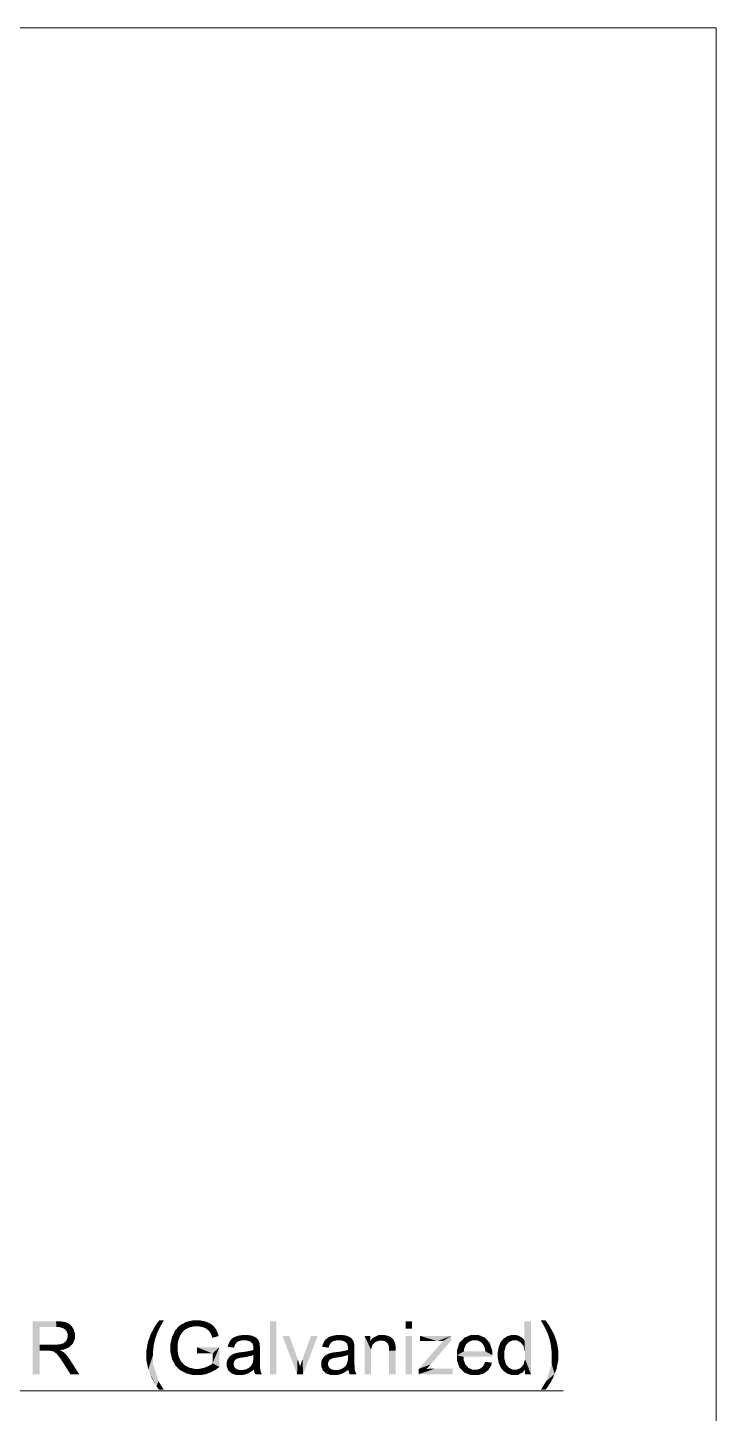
# Model space of a CAD drawing. Header units: millimetres. Extents: x 2 to 579, y 1 to 405.
# Drawn here: x 207.63 to 218.86, y 131.09 to 153.69 of the extents above; entities that cross this region are included whole.
import ezdxf

# ---------------------------------------------------------------- set-up
doc = ezdxf.new("R2010")
doc.units = ezdxf.units.MM
doc.linetypes.add('XKITLINE00', pattern=[0])
doc.layers.add('LinkedObject', color=7, linetype='Continuous', lineweight=0)

# ---------------------------------------------------------------- blocks, each defined once
blk = doc.blocks.new('*A4')
at = {"layer": 'LinkedObject'}
for points in [[(207.828, 132.209), (207.714, 131.726), (207.714, 132.59)], [(207.714, 132.59), (207.828, 132.495), (207.828, 132.209)], [(208.101, 132.495), (207.714, 132.59), (208.096, 132.59)], [(207.828, 132.495), (207.714, 132.59), (208.101, 132.495)], [(208.096, 132.59), (208.149, 132.495), (208.101, 132.495)], [(208.241, 132.578), (208.096, 132.59), (208.154, 132.59)], [(208.271, 132.567), (208.096, 132.59), (208.241, 132.578)], [(208.219, 132.475), (208.096, 132.59), (208.271, 132.567)], [(208.149, 132.495), (208.096, 132.59), (208.219, 132.475)], [(208.271, 132.567), (208.241, 132.455), (208.219, 132.475)], [(208.301, 132.555), (208.241, 132.455), (208.271, 132.567)], [(208.241, 132.455), (208.301, 132.555), (208.263, 132.436)], [(208.263, 132.436), (208.301, 132.555), (208.367, 132.484)], [(208.367, 132.484), (208.286, 132.385), (208.263, 132.436)], [(208.385, 132.455), (208.286, 132.385), (208.367, 132.484)], [(208.367, 132.484), (208.301, 132.555), (208.349, 132.514)], [(209.759, 132.429), (209.64, 132.381), (209.722, 132.53)], [(209.818, 132.542), (209.722, 132.53), (209.778, 132.604)], [(209.771, 132.455), (209.722, 132.53), (209.818, 132.542)], [(209.759, 132.429), (209.722, 132.53), (209.771, 132.455)], [(209.818, 132.542), (209.778, 132.604), (209.854, 132.604)], [(210.165, 132.551), (210.014, 132.389), (210.116, 132.525)], [(210.23, 132.471), (210.014, 132.389), (210.165, 132.551)], [(210.116, 132.525), (210.014, 132.389), (210.04, 132.444)], [(210.183, 132.44), (210.014, 132.389), (210.23, 132.471)], [(210.329, 132.605), (210.165, 132.551), (210.215, 132.578)], [(210.355, 132.507), (210.165, 132.551), (210.329, 132.605)], [(210.165, 132.551), (210.258, 132.483), (210.23, 132.471)], [(210.258, 132.483), (210.165, 132.551), (210.287, 132.495)], [(210.287, 132.495), (210.165, 132.551), (210.355, 132.507)], [(210.394, 132.507), (210.329, 132.605), (210.393, 132.605)], [(210.355, 132.507), (210.329, 132.605), (210.394, 132.507)], [(210.393, 132.605), (210.426, 132.507), (210.394, 132.507)], [(210.44, 132.605), (210.426, 132.507), (210.393, 132.605)], [(210.426, 132.507), (210.44, 132.605), (210.486, 132.496)], [(210.563, 132.574), (210.44, 132.605), (210.525, 132.589)], [(210.486, 132.496), (210.44, 132.605), (210.563, 132.574)], [(210.486, 132.496), (210.563, 132.574), (210.513, 132.484)], [(210.563, 132.574), (210.54, 132.473), (210.513, 132.484)], [(210.54, 132.473), (210.563, 132.574), (210.581, 132.443)], [(210.66, 132.517), (210.563, 132.574), (210.601, 132.559)], [(210.682, 132.49), (210.563, 132.574), (210.66, 132.517)], [(210.581, 132.443), (210.563, 132.574), (210.682, 132.49)], [(210.581, 132.443), (210.682, 132.49), (210.595, 132.424)], [(210.682, 132.49), (210.61, 132.405), (210.595, 132.424)], [(210.61, 132.405), (210.682, 132.49), (210.634, 132.353)], [(210.634, 132.353), (210.682, 132.49), (210.736, 132.392)], [(210.736, 132.392), (210.682, 132.49), (210.703, 132.463)], [(211.689, 132.59), (211.583, 131.726), (211.583, 132.59)], [(211.689, 131.726), (211.583, 131.726), (211.689, 132.59)], [(213.904, 132.59), (213.798, 132.468), (213.798, 132.59)], [(213.904, 132.468), (213.798, 132.468), (213.904, 132.59)], [(215.842, 132.59), (215.736, 132.28), (215.736, 132.59)], [(215.842, 132.59), (215.745, 132.094), (215.736, 132.28)], [(215.745, 132.094), (215.842, 132.59), (215.842, 131.726)], [(216.079, 132.604), (216.039, 132.542), (216.003, 132.604)], [(216.039, 132.542), (216.079, 132.604), (216.086, 132.454)], [(216.086, 132.454), (216.079, 132.604), (216.134, 132.53)], [(216.086, 132.454), (216.134, 132.53), (216.098, 132.427)], [(216.098, 132.427), (216.134, 132.53), (216.116, 132.386)], [(216.116, 132.386), (216.134, 132.53), (216.216, 132.381)], [(208.344, 132.199), (208.218, 132.233), (208.251, 132.259)], [(208.263, 132.277), (208.344, 132.199), (208.251, 132.259)], [(208.274, 132.295), (208.344, 132.199), (208.263, 132.277)], [(208.274, 132.295), (208.403, 132.354), (208.344, 132.199)], [(208.286, 132.334), (208.403, 132.354), (208.274, 132.295)], [(208.403, 132.39), (208.286, 132.385), (208.385, 132.455)], [(208.403, 132.354), (208.286, 132.385), (208.403, 132.39)], [(208.286, 132.385), (208.403, 132.354), (208.286, 132.354)], [(208.403, 132.354), (208.286, 132.334), (208.286, 132.354)], [(208.344, 132.199), (208.403, 132.354), (208.373, 132.231)], [(208.373, 132.231), (208.403, 132.354), (208.403, 132.308)], [(209.703, 132.259), (209.591, 132.243), (209.614, 132.307)], [(209.69, 132.204), (209.591, 132.243), (209.703, 132.259)], [(209.614, 132.307), (209.741, 132.388), (209.713, 132.303)], [(209.64, 132.381), (209.741, 132.388), (209.614, 132.307)], [(209.703, 132.259), (209.614, 132.307), (209.713, 132.303)], [(209.741, 132.388), (209.64, 132.381), (209.759, 132.429)], [(210.014, 132.389), (209.961, 132.217), (209.987, 132.334)], [(210.095, 132.295), (209.961, 132.217), (210.014, 132.389)], [(210.078, 132.208), (209.961, 132.217), (210.095, 132.295)], [(210.166, 132.42), (210.014, 132.389), (210.183, 132.44)], [(210.148, 132.401), (210.014, 132.389), (210.166, 132.42)], [(210.121, 132.358), (210.014, 132.389), (210.148, 132.401)], [(210.014, 132.389), (210.121, 132.358), (210.111, 132.335)], [(210.095, 132.295), (210.014, 132.389), (210.111, 132.335)], [(210.634, 132.353), (210.736, 132.392), (210.644, 132.32)], [(210.644, 132.32), (210.736, 132.392), (210.747, 132.348)], [(210.943, 132.281), (210.897, 132.173), (210.927, 132.26)], [(211.035, 132.239), (210.897, 132.173), (210.943, 132.281)], [(210.927, 132.26), (210.897, 132.173), (210.904, 132.207)], [(210.959, 132.301), (211.071, 132.265), (210.943, 132.281)], [(211.035, 132.239), (210.943, 132.281), (211.053, 132.252)], [(211.053, 132.252), (210.943, 132.281), (211.071, 132.265)], [(211.006, 132.333), (211.071, 132.265), (210.959, 132.301)], [(211.037, 132.344), (211.071, 132.265), (211.006, 132.333)], [(211.139, 132.366), (211.037, 132.344), (211.067, 132.355)], [(211.126, 132.278), (211.037, 132.344), (211.139, 132.366)], [(211.071, 132.265), (211.037, 132.344), (211.126, 132.278)], [(211.126, 132.278), (211.139, 132.366), (211.163, 132.278)], [(211.163, 132.278), (211.139, 132.366), (211.203, 132.278)], [(211.179, 132.366), (211.203, 132.278), (211.139, 132.366)], [(211.284, 132.357), (211.179, 132.366), (211.219, 132.366)], [(211.309, 132.347), (211.179, 132.366), (211.284, 132.357)], [(211.264, 132.26), (211.179, 132.366), (211.309, 132.347)], [(211.203, 132.278), (211.179, 132.366), (211.264, 132.26)], [(211.264, 132.26), (211.309, 132.347), (211.284, 132.242)], [(211.284, 132.242), (211.309, 132.347), (211.299, 132.229)], [(211.309, 132.347), (211.314, 132.183), (211.299, 132.229)], [(211.383, 132.3), (211.314, 132.183), (211.309, 132.347)], [(211.371, 132.314), (211.309, 132.347), (211.334, 132.338)], [(211.383, 132.3), (211.309, 132.347), (211.371, 132.314)], [(211.395, 132.285), (211.314, 132.183), (211.383, 132.3)], [(211.411, 132.249), (211.314, 132.183), (211.395, 132.285)], [(211.416, 132.228), (211.314, 132.183), (211.411, 132.249)], [(211.901, 132.352), (212.027, 131.726), (211.789, 132.352)], [(212.035, 131.977), (212.027, 131.726), (211.901, 132.352)], [(212.363, 132.352), (212.115, 131.97), (212.254, 132.352)], [(212.126, 131.726), (212.115, 131.97), (212.363, 132.352)], [(212.485, 132.281), (212.438, 132.173), (212.468, 132.26)], [(212.577, 132.239), (212.438, 132.173), (212.485, 132.281)], [(212.468, 132.26), (212.438, 132.173), (212.445, 132.207)], [(212.501, 132.301), (212.612, 132.265), (212.485, 132.281)], [(212.577, 132.239), (212.485, 132.281), (212.594, 132.252)], [(212.594, 132.252), (212.485, 132.281), (212.612, 132.265)], [(212.548, 132.333), (212.612, 132.265), (212.501, 132.301)], [(212.578, 132.344), (212.612, 132.265), (212.548, 132.333)], [(212.68, 132.366), (212.578, 132.344), (212.609, 132.355)], [(212.667, 132.278), (212.578, 132.344), (212.68, 132.366)], [(212.612, 132.265), (212.578, 132.344), (212.667, 132.278)], [(212.667, 132.278), (212.68, 132.366), (212.705, 132.278)], [(212.705, 132.278), (212.68, 132.366), (212.745, 132.278)], [(212.72, 132.366), (212.745, 132.278), (212.68, 132.366)], [(212.825, 132.357), (212.72, 132.366), (212.76, 132.366)], [(212.85, 132.347), (212.72, 132.366), (212.825, 132.357)], [(212.805, 132.26), (212.72, 132.366), (212.85, 132.347)], [(212.745, 132.278), (212.72, 132.366), (212.805, 132.26)], [(212.805, 132.26), (212.85, 132.347), (212.825, 132.242)], [(212.825, 132.242), (212.85, 132.347), (212.84, 132.229)], [(212.85, 132.347), (212.855, 132.183), (212.84, 132.229)], [(212.924, 132.3), (212.855, 132.183), (212.85, 132.347)], [(212.912, 132.314), (212.85, 132.347), (212.876, 132.338)], [(212.924, 132.3), (212.85, 132.347), (212.912, 132.314)], [(212.936, 132.285), (212.855, 132.183), (212.924, 132.3)], [(212.952, 132.249), (212.855, 132.183), (212.936, 132.285)], [(212.957, 132.228), (212.855, 132.183), (212.952, 132.249)], [(213.127, 132.352), (213.233, 132.068), (213.127, 131.726)], [(213.233, 132.068), (213.127, 132.352), (213.233, 132.128)], [(213.257, 132.21), (213.127, 132.352), (213.222, 132.263)], [(213.233, 132.128), (213.127, 132.352), (213.257, 132.21)], [(213.222, 132.263), (213.127, 132.352), (213.222, 132.352)], [(213.257, 132.315), (213.306, 132.253), (213.222, 132.263)], [(213.222, 132.263), (213.306, 132.253), (213.257, 132.21)], [(213.421, 132.366), (213.257, 132.315), (213.356, 132.366)], [(213.365, 132.274), (213.257, 132.315), (213.421, 132.366)], [(213.306, 132.253), (213.257, 132.315), (213.365, 132.274)], [(213.365, 132.274), (213.421, 132.366), (213.399, 132.274)], [(213.399, 132.274), (213.421, 132.366), (213.42, 132.274)], [(213.421, 132.366), (213.457, 132.265), (213.42, 132.274)], [(213.449, 132.366), (213.457, 132.265), (213.421, 132.366)], [(213.501, 132.356), (213.457, 132.265), (213.449, 132.366)], [(213.525, 132.346), (213.457, 132.265), (213.501, 132.356)], [(213.457, 132.265), (213.525, 132.346), (213.472, 132.255)], [(213.525, 132.346), (213.488, 132.246), (213.472, 132.255)], [(213.488, 132.246), (213.525, 132.346), (213.51, 132.22)], [(213.51, 132.22), (213.525, 132.346), (213.596, 132.292)], [(213.596, 132.292), (213.516, 132.204), (213.51, 132.22)], [(213.608, 132.276), (213.516, 132.204), (213.596, 132.292)], [(213.624, 132.237), (213.516, 132.204), (213.608, 132.276)], [(213.584, 132.309), (213.525, 132.346), (213.549, 132.336)], [(213.596, 132.292), (213.525, 132.346), (213.584, 132.309)], [(213.904, 132.352), (213.798, 131.726), (213.798, 132.352)], [(213.904, 131.726), (213.798, 131.726), (213.904, 132.352)], [(214.544, 132.352), (214.009, 131.812), (214.407, 132.269)], [(214.544, 132.282), (214.009, 131.812), (214.544, 132.352)], [(214.205, 131.885), (214.009, 131.812), (214.544, 132.282)], [(214.032, 132.352), (214.287, 132.266), (214.032, 132.266)], [(214.313, 132.266), (214.032, 132.352), (214.544, 132.352)], [(214.287, 132.266), (214.032, 132.352), (214.313, 132.266)], [(214.313, 132.266), (214.544, 132.352), (214.373, 132.268)], [(214.373, 132.268), (214.544, 132.352), (214.407, 132.269)], [(214.714, 132.279), (214.633, 132.113), (214.673, 132.235)], [(214.778, 132.205), (214.633, 132.113), (214.714, 132.279)], [(214.86, 132.366), (214.714, 132.279), (214.754, 132.322)], [(214.925, 132.366), (214.714, 132.279), (214.86, 132.366)], [(214.889, 132.279), (214.714, 132.279), (214.925, 132.366)], [(214.714, 132.279), (214.802, 132.23), (214.778, 132.205)], [(214.802, 132.23), (214.714, 132.279), (214.827, 132.254)], [(214.827, 132.254), (214.714, 132.279), (214.889, 132.279)], [(214.889, 132.279), (214.925, 132.366), (214.925, 132.279)], [(214.925, 132.366), (214.966, 132.279), (214.925, 132.279)], [(215.09, 132.323), (214.925, 132.366), (214.987, 132.366)], [(215.129, 132.281), (214.925, 132.366), (215.09, 132.323)], [(215.031, 132.248), (214.925, 132.366), (215.129, 132.281)], [(214.966, 132.279), (214.925, 132.366), (215.031, 132.248)], [(215.031, 132.248), (215.129, 132.281), (215.056, 132.218)], [(215.129, 132.281), (215.073, 132.198), (215.056, 132.218)], [(215.073, 132.198), (215.129, 132.281), (215.093, 132.139)], [(215.093, 132.139), (215.129, 132.281), (215.209, 132.118)], [(215.209, 132.118), (215.129, 132.281), (215.169, 132.238)], [(215.346, 132.247), (215.456, 132.22), (215.331, 132.208)], [(215.393, 132.305), (215.456, 132.22), (215.346, 132.247)], [(215.48, 132.249), (215.393, 132.305), (215.424, 132.325)], [(215.456, 132.22), (215.393, 132.305), (215.48, 132.249)], [(215.455, 132.346), (215.539, 132.278), (215.424, 132.325)], [(215.424, 132.325), (215.539, 132.278), (215.48, 132.249)], [(215.525, 132.366), (215.539, 132.278), (215.455, 132.346)], [(215.564, 132.366), (215.539, 132.278), (215.525, 132.366)], [(215.539, 132.278), (215.564, 132.366), (215.574, 132.278)], [(215.564, 132.366), (215.61, 132.278), (215.574, 132.278)], [(215.592, 132.366), (215.61, 132.278), (215.564, 132.366)], [(215.642, 132.354), (215.61, 132.278), (215.592, 132.366)], [(215.664, 132.342), (215.61, 132.278), (215.642, 132.354)], [(215.664, 132.342), (215.671, 132.248), (215.61, 132.278)], [(215.686, 132.33), (215.671, 132.248), (215.664, 132.342)], [(215.722, 132.299), (215.671, 132.248), (215.686, 132.33)], [(215.736, 132.28), (215.671, 132.248), (215.722, 132.299)], [(215.671, 132.248), (215.736, 132.28), (215.696, 132.218)], [(215.696, 132.218), (215.736, 132.28), (215.721, 132.188)], [(215.736, 132.28), (215.745, 132.094), (215.721, 132.188)], [(216.116, 132.386), (216.216, 132.381), (216.144, 132.302)], [(216.144, 132.302), (216.216, 132.381), (216.243, 132.307)], [(216.144, 132.302), (216.243, 132.307), (216.154, 132.257)], [(216.154, 132.257), (216.243, 132.307), (216.166, 132.203)], [(216.166, 132.203), (216.243, 132.307), (216.265, 132.243)], [(207.828, 132.209), (207.828, 132.109), (207.714, 131.726)], [(207.714, 131.726), (207.828, 132.109), (207.828, 131.726)], [(207.96, 132.109), (207.828, 132.209), (208.073, 132.209)], [(207.828, 132.109), (207.828, 132.209), (207.96, 132.109)], [(207.96, 132.109), (208.073, 132.209), (207.982, 132.109)], [(207.982, 132.109), (208.073, 132.209), (208.014, 132.107)], [(208.014, 132.107), (208.073, 132.209), (208.024, 132.105)], [(208.024, 132.105), (208.073, 132.209), (208.037, 132.102)], [(208.037, 132.102), (208.073, 132.209), (208.063, 132.091)], [(208.063, 132.091), (208.073, 132.209), (208.112, 132.209)], [(208.063, 132.091), (208.112, 132.209), (208.076, 132.082)], [(208.112, 132.209), (208.16, 132.119), (208.076, 132.082)], [(208.076, 132.082), (208.16, 132.119), (208.088, 132.074)], [(208.16, 132.119), (208.117, 132.045), (208.088, 132.074)], [(208.173, 132.217), (208.16, 132.119), (208.112, 132.209)], [(208.183, 132.108), (208.117, 132.045), (208.16, 132.119)], [(208.117, 132.045), (208.183, 132.108), (208.134, 132.025)], [(208.134, 132.025), (208.183, 132.108), (208.15, 132.004)], [(208.15, 132.004), (208.183, 132.108), (208.229, 132.076)], [(208.229, 132.076), (208.191, 131.945), (208.15, 132.004)], [(208.16, 132.119), (208.173, 132.217), (208.222, 132.128)], [(208.195, 132.225), (208.344, 132.199), (208.173, 132.217)], [(208.314, 132.168), (208.173, 132.217), (208.344, 132.199)], [(208.222, 132.128), (208.173, 132.217), (208.314, 132.168)], [(208.229, 132.076), (208.183, 132.108), (208.217, 132.087)], [(208.254, 132.053), (208.191, 131.945), (208.229, 132.076)], [(208.301, 131.996), (208.191, 131.945), (208.254, 132.053)], [(208.218, 132.233), (208.344, 132.199), (208.195, 132.225)], [(209.69, 132.204), (209.569, 132.108), (209.591, 132.243)], [(209.678, 132.093), (209.569, 132.108), (209.69, 132.204)], [(209.569, 132.108), (209.678, 132.093), (209.569, 132.038)], [(209.569, 132.038), (209.678, 132.093), (209.678, 132.038)], [(209.569, 131.959), (209.678, 132.038), (209.599, 131.805)], [(209.569, 132.038), (209.678, 132.038), (209.569, 131.959)], [(209.599, 131.805), (209.678, 132.038), (209.629, 131.731)], [(209.629, 131.731), (209.678, 132.038), (209.678, 131.896)], [(209.961, 132.217), (210.078, 132.208), (209.961, 132.154)], [(209.961, 132.154), (210.078, 132.208), (210.078, 132.161)], [(210.078, 132.103), (209.961, 132.154), (210.078, 132.161)], [(209.961, 132.154), (210.014, 131.923), (209.961, 132.09)], [(210.078, 132.103), (210.014, 131.923), (209.961, 132.154)], [(209.961, 132.09), (210.014, 131.923), (209.987, 131.975)], [(210.098, 132.006), (210.014, 131.923), (210.078, 132.103)], [(210.394, 132.166), (210.648, 132.065), (210.394, 132.065)], [(210.76, 132.166), (210.648, 132.065), (210.394, 132.166)], [(210.648, 131.904), (210.76, 132.166), (210.76, 131.846)], [(210.648, 132.065), (210.76, 132.166), (210.648, 131.904)], [(211.009, 132.193), (210.897, 132.173), (211.035, 132.239)], [(210.897, 132.173), (211.009, 132.193), (211, 132.16)], [(210.937, 132.025), (211.006, 131.944), (210.91, 131.994)], [(211.014, 131.956), (210.937, 132.025), (210.954, 132.036)], [(211.006, 131.944), (210.937, 132.025), (211.014, 131.956)], [(210.971, 132.048), (211.035, 131.973), (210.954, 132.036)], [(210.954, 132.036), (211.035, 131.973), (211.014, 131.956)], [(211.009, 132.065), (211.035, 131.973), (210.971, 132.048)], [(211.03, 132.071), (211.035, 131.973), (211.009, 132.065)], [(211.046, 132.075), (211.062, 131.985), (211.03, 132.071)], [(211.035, 131.973), (211.03, 132.071), (211.048, 131.979)], [(211.048, 131.979), (211.03, 132.071), (211.062, 131.985)], [(211.093, 132.083), (211.108, 131.996), (211.046, 132.075)], [(211.046, 132.075), (211.108, 131.996), (211.062, 131.985)], [(211.124, 132.087), (211.141, 132), (211.093, 132.083)], [(211.093, 132.083), (211.141, 132), (211.108, 131.996)], [(211.189, 132.094), (211.198, 132.008), (211.124, 132.087)], [(211.124, 132.087), (211.198, 132.008), (211.141, 132)], [(211.283, 132.113), (211.314, 132.04), (211.189, 132.094)], [(211.189, 132.094), (211.314, 132.04), (211.198, 132.008)], [(211.198, 132.008), (211.314, 132.04), (211.285, 132.029)], [(211.313, 132.123), (211.314, 132.04), (211.283, 132.113)], [(211.314, 132.134), (211.418, 132.214), (211.313, 132.123)], [(211.313, 132.123), (211.418, 132.214), (211.314, 132.04)], [(211.421, 132.13), (211.313, 132.001), (211.314, 132.04)], [(211.421, 131.988), (211.313, 132.001), (211.421, 132.13)], [(211.314, 132.183), (211.416, 132.228), (211.418, 132.214)], [(211.314, 132.183), (211.418, 132.214), (211.314, 132.151)], [(211.314, 132.151), (211.418, 132.214), (211.314, 132.148)], [(211.314, 132.148), (211.418, 132.214), (211.314, 132.134)], [(211.421, 132.165), (211.314, 132.04), (211.418, 132.214)], [(211.421, 132.13), (211.314, 132.04), (211.421, 132.165)], [(212.55, 132.193), (212.438, 132.173), (212.577, 132.239)], [(212.438, 132.173), (212.55, 132.193), (212.542, 132.16)], [(212.479, 132.025), (212.548, 131.944), (212.451, 131.994)], [(212.555, 131.956), (212.479, 132.025), (212.495, 132.036)], [(212.548, 131.944), (212.479, 132.025), (212.555, 131.956)], [(212.512, 132.048), (212.576, 131.973), (212.495, 132.036)], [(212.495, 132.036), (212.576, 131.973), (212.555, 131.956)], [(212.55, 132.065), (212.576, 131.973), (212.512, 132.048)], [(212.572, 132.071), (212.576, 131.973), (212.55, 132.065)], [(212.587, 132.075), (212.603, 131.985), (212.572, 132.071)], [(212.576, 131.973), (212.572, 132.071), (212.59, 131.979)], [(212.59, 131.979), (212.572, 132.071), (212.603, 131.985)], [(212.634, 132.083), (212.649, 131.996), (212.587, 132.075)], [(212.587, 132.075), (212.649, 131.996), (212.603, 131.985)], [(212.666, 132.087), (212.682, 132), (212.634, 132.083)], [(212.634, 132.083), (212.682, 132), (212.649, 131.996)], [(212.73, 132.094), (212.74, 132.008), (212.666, 132.087)], [(212.666, 132.087), (212.74, 132.008), (212.682, 132)], [(212.824, 132.113), (212.855, 132.04), (212.73, 132.094)], [(212.73, 132.094), (212.855, 132.04), (212.74, 132.008)], [(212.74, 132.008), (212.855, 132.04), (212.826, 132.029)], [(212.855, 132.123), (212.855, 132.04), (212.824, 132.113)], [(212.855, 132.183), (212.957, 132.228), (212.96, 132.214)], [(212.855, 132.183), (212.96, 132.214), (212.855, 132.151)], [(212.855, 132.151), (212.96, 132.214), (212.855, 132.148)], [(212.855, 132.148), (212.96, 132.214), (212.855, 132.134)], [(212.855, 132.134), (212.96, 132.214), (212.855, 132.123)], [(212.855, 132.123), (212.96, 132.214), (212.855, 132.04)], [(212.962, 132.165), (212.855, 132.04), (212.96, 132.214)], [(212.962, 132.13), (212.855, 132.04), (212.962, 132.165)], [(212.962, 132.13), (212.855, 132.001), (212.855, 132.04)], [(212.962, 131.988), (212.855, 132.001), (212.962, 132.13)], [(213.127, 131.726), (213.233, 132.068), (213.233, 131.726)], [(213.516, 132.204), (213.624, 132.237), (213.522, 132.188)], [(213.522, 132.188), (213.624, 132.237), (213.629, 132.214)], [(213.629, 132.214), (213.528, 132.139), (213.522, 132.188)], [(213.632, 132.199), (213.528, 132.139), (213.629, 132.214)], [(213.635, 132.148), (213.528, 132.139), (213.632, 132.199)], [(213.635, 132.148), (213.528, 132.107), (213.528, 132.139)], [(213.635, 132.111), (213.528, 132.107), (213.635, 132.148)], [(213.528, 131.726), (213.635, 132.111), (213.635, 131.726)], [(213.528, 132.107), (213.635, 132.111), (213.528, 131.726)], [(214.75, 132.14), (214.633, 132.113), (214.778, 132.205)], [(214.633, 132.113), (214.75, 132.14), (214.747, 132.099)], [(214.747, 132.099), (214.633, 132.034), (214.633, 132.113)], [(214.747, 132.099), (215.209, 132.04), (214.633, 132.034)], [(215.209, 132.035), (214.633, 132.034), (215.209, 132.04)], [(215.209, 132.021), (214.633, 132.034), (215.209, 132.035)], [(214.633, 132.034), (214.713, 131.797), (214.633, 131.957)], [(214.744, 131.96), (214.713, 131.797), (214.633, 132.034)], [(214.744, 131.96), (214.633, 132.034), (214.741, 132.012)], [(215.208, 132.012), (214.633, 132.034), (215.209, 132.021)], [(214.741, 132.012), (214.633, 132.034), (215.208, 132.012)], [(215.097, 132.099), (215.209, 132.04), (214.747, 132.099)], [(215.093, 132.139), (215.209, 132.118), (215.097, 132.099)], [(215.209, 132.04), (215.097, 132.099), (215.209, 132.118)], [(215.331, 132.208), (215.3, 132.038), (215.315, 132.17)], [(215.432, 132.191), (215.3, 132.038), (215.331, 132.208)], [(215.408, 132.1), (215.3, 132.038), (215.432, 132.191)], [(215.315, 132.17), (215.3, 132.038), (215.3, 132.085)], [(215.3, 132.038), (215.408, 132.1), (215.408, 132.038)], [(215.3, 132.038), (215.408, 131.978), (215.3, 131.99)], [(215.408, 131.978), (215.3, 132.038), (215.408, 132.038)], [(215.331, 132.208), (215.456, 132.22), (215.432, 132.191)], [(215.745, 132.094), (215.842, 131.726), (215.745, 132.029)], [(215.745, 132.029), (215.842, 131.726), (215.745, 131.971)], [(216.166, 132.203), (216.265, 132.243), (216.179, 132.093)], [(216.179, 132.093), (216.265, 132.243), (216.288, 132.108)], [(216.179, 132.038), (216.288, 132.108), (216.288, 132.038)], [(216.179, 132.093), (216.288, 132.108), (216.179, 132.038)], [(216.179, 132.038), (216.288, 132.038), (216.179, 131.896)], [(216.288, 131.959), (216.179, 131.896), (216.288, 132.038)], [(208.191, 131.945), (208.301, 131.996), (208.216, 131.906)], [(208.216, 131.906), (208.301, 131.996), (208.324, 131.961)], [(208.216, 131.906), (208.324, 131.961), (208.33, 131.726)], [(208.33, 131.726), (208.324, 131.961), (208.473, 131.726)], [(209.678, 131.896), (209.734, 131.527), (209.629, 131.731)], [(209.766, 131.613), (209.734, 131.527), (209.678, 131.896)], [(210.014, 131.923), (210.098, 132.006), (210.118, 131.967)], [(210.138, 131.928), (210.014, 131.923), (210.118, 131.967)], [(210.138, 131.928), (210.171, 131.766), (210.014, 131.923)], [(210.014, 131.923), (210.171, 131.766), (210.04, 131.872)], [(210.04, 131.872), (210.171, 131.766), (210.119, 131.793)], [(210.196, 131.871), (210.171, 131.766), (210.138, 131.928)], [(210.171, 131.766), (210.196, 131.871), (210.234, 131.852)], [(210.272, 131.833), (210.171, 131.766), (210.234, 131.852)], [(210.272, 131.833), (210.402, 131.711), (210.171, 131.766)], [(210.353, 131.814), (210.402, 131.711), (210.272, 131.833)], [(210.402, 131.711), (210.353, 131.814), (210.396, 131.814)], [(210.396, 131.814), (210.449, 131.711), (210.402, 131.711)], [(210.433, 131.814), (210.449, 131.711), (210.396, 131.814)], [(210.505, 131.828), (210.541, 131.728), (210.433, 131.814)], [(210.433, 131.814), (210.541, 131.728), (210.449, 131.711)], [(210.586, 131.745), (210.505, 131.828), (210.541, 131.843)], [(210.541, 131.728), (210.505, 131.828), (210.586, 131.745)], [(210.576, 131.857), (210.631, 131.762), (210.541, 131.843)], [(210.541, 131.843), (210.631, 131.762), (210.586, 131.745)], [(210.63, 131.887), (210.76, 131.846), (210.576, 131.857)], [(210.576, 131.857), (210.76, 131.846), (210.631, 131.762)], [(210.648, 131.904), (210.76, 131.846), (210.63, 131.887)], [(210.631, 131.762), (210.76, 131.846), (210.718, 131.812)], [(210.899, 131.975), (210.878, 131.891), (210.889, 131.956)], [(210.999, 131.933), (210.878, 131.891), (210.899, 131.975)], [(210.889, 131.956), (210.878, 131.891), (210.878, 131.914)], [(210.992, 131.908), (210.878, 131.891), (210.999, 131.933)], [(210.878, 131.891), (210.992, 131.908), (210.992, 131.894)], [(210.992, 131.873), (210.878, 131.891), (210.992, 131.894)], [(210.878, 131.891), (210.992, 131.873), (210.878, 131.852)], [(210.878, 131.852), (210.992, 131.873), (210.906, 131.788)], [(210.91, 131.994), (211.006, 131.944), (210.899, 131.975)], [(210.899, 131.975), (211.006, 131.944), (210.999, 131.933)], [(210.906, 131.788), (210.992, 131.873), (210.934, 131.762)], [(210.934, 131.762), (210.992, 131.873), (211.008, 131.837)], [(211.008, 131.837), (210.961, 131.737), (210.934, 131.762)], [(211.024, 131.823), (210.961, 131.737), (211.008, 131.837)], [(211.04, 131.809), (210.961, 131.737), (211.024, 131.823)], [(210.961, 131.737), (211.04, 131.809), (211.041, 131.712)], [(211.092, 131.712), (211.04, 131.809), (211.087, 131.795)], [(211.041, 131.712), (211.04, 131.809), (211.092, 131.712)], [(211.087, 131.795), (211.123, 131.712), (211.092, 131.712)], [(211.117, 131.795), (211.123, 131.712), (211.087, 131.795)], [(211.148, 131.795), (211.123, 131.712), (211.117, 131.795)], [(211.123, 131.712), (211.148, 131.795), (211.182, 131.722)], [(211.209, 131.733), (211.148, 131.795), (211.202, 131.808)], [(211.182, 131.722), (211.148, 131.795), (211.209, 131.733)], [(211.323, 131.803), (211.202, 131.808), (211.226, 131.822)], [(211.293, 131.778), (211.202, 131.808), (211.323, 131.803)], [(211.236, 131.743), (211.202, 131.808), (211.293, 131.778)], [(211.209, 131.733), (211.202, 131.808), (211.236, 131.743)], [(211.25, 131.835), (211.424, 131.821), (211.226, 131.822)], [(211.424, 131.821), (211.323, 131.803), (211.226, 131.822)], [(211.25, 131.835), (211.421, 131.914), (211.424, 131.821)], [(211.285, 131.872), (211.421, 131.914), (211.25, 131.835)], [(211.296, 131.895), (211.421, 131.914), (211.285, 131.872)], [(211.421, 131.914), (211.296, 131.895), (211.305, 131.913)], [(211.305, 131.913), (211.421, 131.988), (211.421, 131.914)], [(211.313, 131.966), (211.421, 131.988), (211.305, 131.913)], [(211.421, 131.988), (211.313, 131.966), (211.313, 132.001)], [(211.323, 131.803), (211.424, 131.821), (211.325, 131.781)], [(211.325, 131.781), (211.424, 131.821), (211.428, 131.801)], [(211.428, 131.801), (211.336, 131.742), (211.325, 131.781)], [(211.431, 131.781), (211.336, 131.742), (211.428, 131.801)], [(212.046, 131.947), (212.027, 131.726), (212.035, 131.977)], [(212.066, 131.884), (212.027, 131.726), (212.046, 131.947)], [(212.076, 131.851), (212.027, 131.726), (212.066, 131.884)], [(212.076, 131.851), (212.126, 131.726), (212.027, 131.726)], [(212.083, 131.876), (212.126, 131.726), (212.076, 131.851)], [(212.102, 131.935), (212.126, 131.726), (212.083, 131.876)], [(212.115, 131.97), (212.126, 131.726), (212.102, 131.935)], [(212.441, 131.975), (212.42, 131.891), (212.43, 131.956)], [(212.54, 131.933), (212.42, 131.891), (212.441, 131.975)], [(212.43, 131.956), (212.42, 131.891), (212.42, 131.914)], [(212.533, 131.908), (212.42, 131.891), (212.54, 131.933)], [(212.42, 131.891), (212.533, 131.908), (212.533, 131.894)], [(212.533, 131.873), (212.42, 131.891), (212.533, 131.894)], [(212.42, 131.891), (212.533, 131.873), (212.42, 131.852)], [(212.42, 131.852), (212.533, 131.873), (212.448, 131.788)], [(212.451, 131.994), (212.548, 131.944), (212.441, 131.975)], [(212.441, 131.975), (212.548, 131.944), (212.54, 131.933)], [(212.448, 131.788), (212.533, 131.873), (212.475, 131.762)], [(212.475, 131.762), (212.533, 131.873), (212.549, 131.837)], [(212.549, 131.837), (212.503, 131.737), (212.475, 131.762)], [(212.565, 131.823), (212.503, 131.737), (212.549, 131.837)], [(212.581, 131.809), (212.503, 131.737), (212.565, 131.823)], [(212.503, 131.737), (212.581, 131.809), (212.582, 131.712)], [(212.633, 131.712), (212.581, 131.809), (212.628, 131.795)], [(212.582, 131.712), (212.581, 131.809), (212.633, 131.712)], [(212.628, 131.795), (212.665, 131.712), (212.633, 131.712)], [(212.659, 131.795), (212.665, 131.712), (212.628, 131.795)], [(212.689, 131.795), (212.665, 131.712), (212.659, 131.795)], [(212.665, 131.712), (212.689, 131.795), (212.723, 131.722)], [(212.75, 131.733), (212.689, 131.795), (212.744, 131.808)], [(212.723, 131.722), (212.689, 131.795), (212.75, 131.733)], [(212.864, 131.803), (212.744, 131.808), (212.768, 131.822)], [(212.834, 131.778), (212.744, 131.808), (212.864, 131.803)], [(212.778, 131.743), (212.744, 131.808), (212.834, 131.778)], [(212.75, 131.733), (212.744, 131.808), (212.778, 131.743)], [(212.791, 131.835), (212.966, 131.821), (212.768, 131.822)], [(212.966, 131.821), (212.864, 131.803), (212.768, 131.822)], [(212.791, 131.835), (212.962, 131.914), (212.966, 131.821)], [(212.826, 131.872), (212.962, 131.914), (212.791, 131.835)], [(212.838, 131.895), (212.962, 131.914), (212.826, 131.872)], [(212.962, 131.914), (212.838, 131.895), (212.846, 131.913)], [(212.846, 131.913), (212.962, 131.988), (212.962, 131.914)], [(212.855, 131.966), (212.962, 131.988), (212.846, 131.913)], [(212.962, 131.988), (212.855, 131.966), (212.855, 132.001)], [(212.864, 131.803), (212.966, 131.821), (212.866, 131.781)], [(212.866, 131.781), (212.966, 131.821), (212.969, 131.801)], [(212.969, 131.801), (212.877, 131.742), (212.866, 131.781)], [(212.973, 131.781), (212.877, 131.742), (212.969, 131.801)], [(214.205, 131.885), (214.009, 131.726), (214.009, 131.812)], [(214.14, 131.812), (214.009, 131.726), (214.205, 131.885)], [(214.009, 131.726), (214.274, 131.817), (214.563, 131.726)], [(214.274, 131.817), (214.009, 131.726), (214.242, 131.817)], [(214.242, 131.817), (214.009, 131.726), (214.176, 131.815)], [(214.176, 131.815), (214.009, 131.726), (214.14, 131.812)], [(214.563, 131.726), (214.274, 131.817), (214.563, 131.817)], [(214.633, 131.957), (214.713, 131.797), (214.673, 131.839)], [(214.774, 131.881), (214.713, 131.797), (214.744, 131.96)], [(214.713, 131.797), (214.774, 131.881), (214.753, 131.754)], [(214.8, 131.854), (214.753, 131.754), (214.774, 131.881)], [(214.826, 131.827), (214.753, 131.754), (214.8, 131.854)], [(214.826, 131.827), (214.93, 131.712), (214.753, 131.754)], [(214.891, 131.799), (214.93, 131.712), (214.826, 131.827)], [(214.93, 131.799), (214.93, 131.712), (214.891, 131.799)], [(214.96, 131.799), (215.109, 131.765), (214.93, 131.712)], [(214.96, 131.799), (214.93, 131.712), (214.93, 131.799)], [(215.009, 131.815), (215.109, 131.765), (214.96, 131.799)], [(215.03, 131.83), (215.144, 131.792), (215.009, 131.815)], [(215.109, 131.765), (215.009, 131.815), (215.144, 131.792)], [(215.051, 131.845), (215.144, 131.792), (215.03, 131.83)], [(215.051, 131.845), (215.205, 131.914), (215.144, 131.792)], [(215.083, 131.894), (215.205, 131.914), (215.051, 131.845)], [(215.205, 131.914), (215.083, 131.894), (215.095, 131.928)], [(215.144, 131.792), (215.205, 131.914), (215.192, 131.866)], [(215.3, 131.99), (215.408, 131.978), (215.317, 131.905)], [(215.317, 131.905), (215.408, 131.978), (215.334, 131.868)], [(215.334, 131.868), (215.408, 131.978), (215.434, 131.888)], [(215.434, 131.888), (215.4, 131.774), (215.334, 131.868)], [(215.334, 131.868), (215.4, 131.774), (215.351, 131.831)], [(215.459, 131.859), (215.4, 131.774), (215.434, 131.888)], [(215.4, 131.774), (215.459, 131.859), (215.431, 131.753)], [(215.431, 131.753), (215.459, 131.859), (215.484, 131.829)], [(215.484, 131.829), (215.569, 131.712), (215.431, 131.753)], [(215.544, 131.799), (215.569, 131.712), (215.484, 131.829)], [(215.569, 131.712), (215.544, 131.799), (215.579, 131.799)], [(215.569, 131.712), (215.744, 131.805), (215.626, 131.712)], [(215.613, 131.799), (215.744, 131.805), (215.569, 131.712)], [(215.613, 131.799), (215.569, 131.712), (215.579, 131.799)], [(215.672, 131.828), (215.744, 131.805), (215.613, 131.799)], [(215.626, 131.712), (215.744, 131.805), (215.714, 131.759)], [(215.744, 131.805), (215.672, 131.828), (215.697, 131.856)], [(215.721, 131.884), (215.744, 131.805), (215.697, 131.856)], [(215.745, 131.971), (215.842, 131.726), (215.721, 131.884)], [(215.721, 131.884), (215.842, 131.726), (215.744, 131.805)], [(215.744, 131.805), (215.842, 131.726), (215.744, 131.726)], [(216.179, 131.896), (216.227, 131.731), (216.091, 131.613)], [(216.257, 131.805), (216.179, 131.896), (216.288, 131.959)], [(216.227, 131.731), (216.179, 131.896), (216.257, 131.805)], [(209.629, 131.731), (209.734, 131.527), (209.66, 131.657)], [(209.734, 131.527), (209.766, 131.613), (209.778, 131.472)], [(209.778, 131.472), (209.766, 131.613), (209.854, 131.472)], [(210.171, 131.766), (210.402, 131.711), (210.223, 131.738)], [(210.223, 131.738), (210.402, 131.711), (210.339, 131.711)], [(211.431, 131.781), (211.344, 131.726), (211.336, 131.742)], [(211.445, 131.744), (211.344, 131.726), (211.431, 131.781)], [(211.344, 131.726), (211.445, 131.744), (211.455, 131.726)], [(212.973, 131.781), (212.886, 131.726), (212.877, 131.742)], [(212.986, 131.744), (212.886, 131.726), (212.973, 131.781)], [(212.886, 131.726), (212.986, 131.744), (212.996, 131.726)], [(214.753, 131.754), (214.93, 131.712), (214.862, 131.712)], [(214.93, 131.712), (215.109, 131.765), (214.985, 131.712)], [(214.985, 131.712), (215.109, 131.765), (215.074, 131.739)], [(215.431, 131.753), (215.569, 131.712), (215.463, 131.733)], [(215.463, 131.733), (215.569, 131.712), (215.531, 131.712)], [(216.091, 131.613), (216.122, 131.527), (216.003, 131.472)], [(216.091, 131.613), (216.227, 131.731), (216.122, 131.527)], [(216.122, 131.527), (216.227, 131.731), (216.197, 131.657)], [(216.003, 131.472), (216.122, 131.527), (216.079, 131.472)]]:
    blk.add_hatch(color=7, dxfattribs=at).paths.add_polyline_path(points, flags=17)
at = {"layer": 'LinkedObject', "color": 2, "linetype": 'XKITLINE00', "lineweight": 0}
for p, q in [((134.712, 153.695), (218.864, 153.695)), ((218.864, 153.695), (218.864, 82.203))]:
    blk.add_line(p, q, dxfattribs=at)
at = {"layer": 'LinkedObject', "color": 6, "linetype": 'XKITLINE00', "lineweight": 0}
blk.add_line((198.267, 131.455), (216.367, 131.455), dxfattribs=at)

msp = doc.modelspace()

# ---------------------------------------------------------------- block references
at = {"lineweight": 0}
msp.add_blockref('*A4', (0, 0), dxfattribs=at)

doc.saveas('drawing.dxf')
